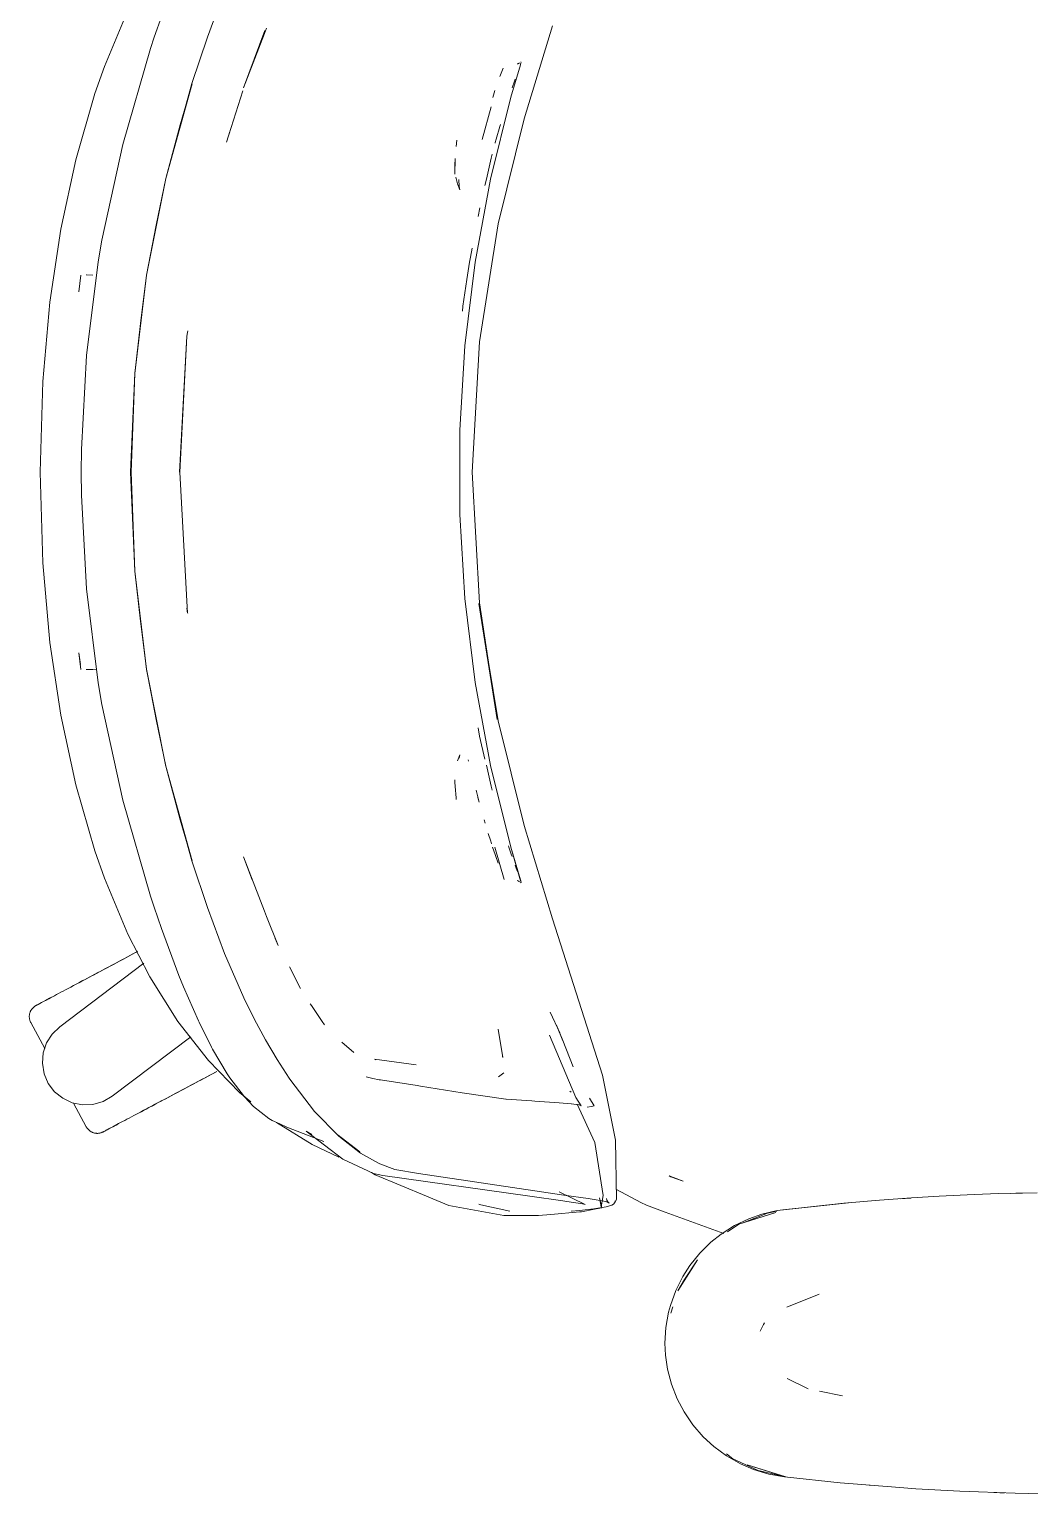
# Model space of a CAD drawing. Header units: millimetres. Extents: x 155927 to 326028, y -36033 to 97293.
# Drawn here: x 190901.8 to 191223.3, y 33237 to 33707.8 of the extents above; entities that cross this region are included whole.
import ezdxf

# ---------------------------------------------------------------- set-up
doc = ezdxf.new("R2010")
doc.units = ezdxf.units.MM
doc.header["$MEASUREMENT"] = 0
doc.layers.add('G-IMPT', color=8, linetype='CONTINUOUS', lineweight=9)
doc.layers.add('I-FURN', color=8, linetype='CONTINUOUS', lineweight=9)

msp = doc.modelspace()

# ---------------------------------------------------------------- linework, layer by layer
at = {"layer": 'G-IMPT'}
for p, q in [((190964.52, 33720.13), (190959.06, 33705.25)), ((190925.96, 33695.85), (190933.48, 33713.82)), ((190944.36, 33712.14), (190941.95, 33705.21)), ((190970.65, 33689), (190977.47, 33707.4)), ((190977.36, 33706.44), (190978.03, 33708.17)), ((191069.95, 33708.94), (191060.77, 33678.96)), ((190940.75, 33701.6), (190941.95, 33705.21)), ((190954.05, 33690.33), (190959.06, 33705.25)), ((190970.65, 33689), (190977.36, 33706.44)), ((190931.81, 33670.77), (190940.75, 33701.6)), ((190922.89, 33687.12), (190925.96, 33695.85)), ((191053.41, 33693.67), (191053.04, 33692.66)), ((191053.41, 33693.67), (191054.03, 33695.32)), ((191056.54, 33685.92), (191059.61, 33696.34)), ((191058.72, 33696.6), (191059.33, 33696.98)), ((191058.72, 33696.6), (191058.93, 33696.74)), ((191059.68, 33696.61), (191059.61, 33696.34)), ((191059.75, 33696.91), (191059.68, 33696.61)), ((191059.72, 33697.37), (191059.81, 33697.14)), ((191059.81, 33697.14), (191059.75, 33696.91)), ((190945.67, 33659.84), (190954.05, 33690.33)), ((190945.67, 33659.84), (190954.1, 33690.25)), ((190950.32, 33677.08), (190954.1, 33690.25)), ((191057.7, 33691.11), (191056.96, 33689.01)), ((191057.7, 33691.11), (191057.94, 33691.77)), ((190922.89, 33687.12), (190916.72, 33665.87)), ((190965.12, 33671.52), (190970.37, 33688.01)), ((191049.99, 33659.6), (191056.54, 33685.92)), ((191050.7, 33685.9), (191051.42, 33688.12)), ((191050.25, 33682.81), (191047.33, 33672.35)), ((191052.45, 33645.28), (191060.77, 33678.96)), ((190950.32, 33677.08), (190945.67, 33659.84)), ((190965.12, 33671.52), (190966.2, 33674.96)), ((191051.84, 33672.49), (191052.96, 33676.49)), ((191052.96, 33676.49), (191053.16, 33677.18)), ((190931.81, 33670.77), (190925.14, 33639.98)), ((191038.97, 33670.1), (191039.18, 33672.19)), ((191051.53, 33671.35), (191051.48, 33671.17)), ((191051.84, 33672.49), (191051.53, 33671.35)), ((190916.72, 33665.87), (190911.9, 33643.51)), ((191038.57, 33661.25), (191038.65, 33666.3)), ((191038.65, 33666.3), (191038.57, 33664.03)), ((191050.22, 33666.33), (191048.67, 33659.58)), ((191050.22, 33666.33), (191050.56, 33667.63)), ((191038.57, 33661.25), (191038.57, 33664.03)), ((191039.42, 33658.14), (191038.82, 33660.29)), ((190945.67, 33659.84), (190939.49, 33628.71)), ((190945.67, 33659.84), (190939.5, 33628.79)), ((190945.67, 33659.84), (190942.59, 33644.81)), ((191040.11, 33656.19), (191039.42, 33658.14)), ((191039.89, 33657.24), (191039.86, 33659.54)), ((191039.86, 33659.52), (191039.86, 33659.54)), ((191039.89, 33657.24), (191040.11, 33656.19)), ((191049.99, 33659.6), (191045.06, 33632.93)), ((191048.22, 33657.61), (191048.67, 33659.58)), ((191046.02, 33647.56), (191046.55, 33650.37)), ((190911.9, 33643.51), (190908.41, 33620.09)), ((190939.49, 33628.71), (190942.59, 33644.81)), ((191052.45, 33645.28), (191046.46, 33607.36)), ((190923.96, 33633.06), (190925.14, 33639.98)), ((191044.09, 33637.46), (191043.54, 33634.55)), ((190920.15, 33602.89), (190923.96, 33633.06)), ((191045.06, 33632.93), (191041.76, 33606.01)), ((191042.44, 33627.3), (191043.29, 33632.92)), ((191043.29, 33632.92), (191043.54, 33634.55)), ((190918.31, 33628.79), (190917.66, 33623.38)), ((190922.17, 33628.75), (190920.07, 33628.82)), ((190920.07, 33628.82), (190920.18, 33628.82)), ((190935.67, 33597.19), (190939.5, 33628.79)), ((190935.71, 33597.15), (190939.49, 33628.71)), ((190939.49, 33628.71), (190937.55, 33613.23)), ((191042.44, 33627.3), (191041.15, 33618.78)), ((190908.41, 33620.09), (190906.15, 33594.52)), ((191041.15, 33618.78), (191040.96, 33617.12)), ((190935.71, 33597.15), (190937.55, 33613.23)), ((190950.11, 33565.38), (190952.44, 33609.11)), ((190950.16, 33565.38), (190952.44, 33609.11)), ((190952.44, 33609.11), (190952.7, 33610.88)), ((190952.44, 33609.11), (190952.67, 33610.41)), ((190952.71, 33610.66), (190952.67, 33610.41)), ((191040.11, 33578.94), (191041.76, 33606.01)), ((191046.46, 33607.36), (191044.1, 33565.38)), ((190918.53, 33572.69), (190920.15, 33602.89)), ((190906.15, 33594.52), (190905.3, 33565.38)), ((190935.67, 33597.19), (190934.34, 33565.38)), ((190935.71, 33597.15), (190934.57, 33565.38)), ((190935.04, 33582.26), (190935.71, 33597.15)), ((190935.04, 33582.26), (190934.57, 33565.38)), ((191040.11, 33578.94), (191040.11, 33551.82)), ((190918.53, 33572.69), (190918.44, 33565.38)), ((190905.3, 33565.38), (190906.15, 33536.24)), ((190918.53, 33558.07), (190918.44, 33565.38)), ((190934.34, 33565.38), (190935.67, 33533.56)), ((190935.71, 33533.6), (190934.57, 33565.38)), ((190935.04, 33548.49), (190934.57, 33565.38)), ((190950.16, 33565.38), (190952.67, 33520.04)), ((191046.46, 33523.39), (191044.1, 33565.38)), ((190918.53, 33558.07), (190920.15, 33527.86)), ((191040.11, 33551.82), (191041.76, 33524.75)), ((190935.71, 33533.6), (190935.04, 33548.49)), ((190906.15, 33536.24), (190908.41, 33510.67)), ((190935.67, 33533.56), (190939.5, 33501.97)), ((190937.55, 33517.52), (190935.71, 33533.6)), ((190935.71, 33533.6), (190939.49, 33502.05)), ((190920.15, 33527.86), (190923.96, 33497.69)), ((191045.06, 33497.83), (191041.76, 33524.75)), ((190952.67, 33520.04), (190952.44, 33521.65)), ((190952.44, 33521.65), (190952.67, 33520.35)), ((190952.71, 33520.1), (190952.67, 33520.35)), ((191052.45, 33485.48), (191046.2, 33523.22)), ((191046.2, 33523.22), (191052.19, 33485.85)), ((191046.46, 33523.39), (191052.19, 33485.85)), ((190937.55, 33517.52), (190939.49, 33502.05)), ((190908.41, 33510.67), (190911.9, 33487.25)), ((190918.31, 33501.96), (190917.66, 33507.38)), ((190918.23, 33503.61), (190917.66, 33507.38)), ((190920.07, 33501.93), (190922.17, 33502.01)), ((190920.07, 33501.93), (190920.18, 33501.93)), ((190923.41, 33502.05), (190922.17, 33502.01)), ((190939.49, 33502.05), (190942.59, 33485.94)), ((190939.49, 33502.05), (190945.71, 33470.8)), ((190945.71, 33470.8), (190939.5, 33501.97)), ((190923.96, 33497.69), (190925.14, 33490.77)), ((191049.99, 33471.16), (191045.06, 33497.83)), ((190925.14, 33490.77), (190931.81, 33459.98)), ((190916.72, 33464.88), (190911.9, 33487.25)), ((190945.67, 33470.92), (190942.59, 33485.94)), ((191046.04, 33483.2), (191046.51, 33480.57)), ((191060.77, 33451.79), (191052.45, 33485.48)), ((191046.51, 33480.57), (191048.22, 33473.15)), ((191040.11, 33474.57), (191039.42, 33472.62)), ((191040.11, 33474.57), (191039.89, 33473.52)), ((191042.78, 33472.97), (191042.91, 33472.55)), ((190950.32, 33453.67), (190945.67, 33470.92)), ((190945.67, 33470.92), (190954.1, 33440.51)), ((190945.67, 33470.92), (190954.05, 33440.42)), ((191048.67, 33471.18), (191050.22, 33464.42)), ((191049.99, 33471.16), (191056.54, 33444.84)), ((190922.89, 33443.64), (190916.72, 33464.88)), ((191038.57, 33466.47), (191038.57, 33465.77)), ((191038.67, 33464.4), (191038.57, 33465.77)), ((191038.67, 33464.4), (191038.95, 33460.7)), ((191046.37, 33459.34), (191045.38, 33463.2)), ((191050.22, 33464.42), (191050.56, 33463.14)), ((190940.75, 33429.15), (190931.81, 33459.98)), ((191038.95, 33460.7), (191038.98, 33460.21)), ((191046.37, 33459.34), (191045.98, 33460.87)), ((190950.32, 33453.67), (190954.1, 33440.51)), ((191048.28, 33452.55), (191047.95, 33453.67)), ((191050.06, 33446.76), (191049.27, 33449.26)), ((191060.77, 33451.79), (191069.95, 33421.82)), ((190925.96, 33434.91), (190922.89, 33443.64)), ((191050.3, 33445.98), (191050.06, 33446.76)), ((191051.45, 33442.55), (191050.68, 33444.85)), ((191051.35, 33444.85), (191054.38, 33434.42)), ((191055.91, 33444.84), (191055.76, 33445.3)), ((191055.91, 33444.84), (191056.65, 33442.62)), ((191056.54, 33444.84), (191059.81, 33433.62)), ((191056.54, 33444.84), (191059.6, 33434.31)), ((191056.54, 33444.84), (191059.65, 33434.02)), ((190959.06, 33425.51), (190954.05, 33440.42)), ((190970.65, 33441.76), (190973.37, 33434.33)), ((190970.65, 33441.76), (190977.36, 33424.31)), ((191051.45, 33442.55), (191051.71, 33441.83)), ((191052.47, 33439.67), (191051.71, 33441.83)), ((191056.93, 33441.82), (191056.65, 33442.62)), ((191057.92, 33439.06), (191058.27, 33438.09)), ((190925.96, 33434.91), (190933.48, 33416.93)), ((191058.27, 33438.09), (191058.66, 33437.02)), ((191058.72, 33434.16), (191059.33, 33433.77)), ((191058.72, 33434.16), (191058.93, 33434.01)), ((191059.6, 33434.31), (191059.65, 33434.02)), ((191059.81, 33433.62), (191059.68, 33433.38)), ((190940.75, 33429.15), (190941.95, 33425.55)), ((190944.29, 33418.73), (190941.95, 33425.55)), ((190959.06, 33425.51), (190964.52, 33410.63)), ((190977.36, 33424.31), (190978.03, 33422.59)), ((190978.03, 33422.59), (190981.75, 33413.26)), ((191069.95, 33421.82), (191085.94, 33371.58)), ((190933.48, 33416.93), (190940.57, 33403.16)), ((190944.29, 33418.73), (190949.89, 33403.65)), ((190981.75, 33413.26), (190980.75, 33415.5)), ((190964.52, 33410.63), (190970.7, 33396.4)), ((190988.92, 33399.42), (190985.38, 33406.39)), ((190940.57, 33403.16), (190949.55, 33388.86)), ((190951.37, 33399.97), (190949.89, 33403.65)), ((190956.14, 33389.02), (190951.37, 33399.97)), ((190974.08, 33389.67), (190970.7, 33396.4)), ((190992.45, 33393.95), (190992.06, 33394.53)), ((190995.95, 33388.82), (190992.45, 33393.95)), ((191072.24, 33385.14), (191069.19, 33391.85)), ((190949.55, 33388.86), (190959.35, 33376.26)), ((190956.14, 33389.02), (190956.36, 33388.57)), ((190960.36, 33380.56), (190956.36, 33388.57)), ((190974.08, 33389.67), (190977.65, 33382.88)), ((190995.95, 33388.82), (190996.7, 33387.71)), ((191073.27, 33382.56), (191071.24, 33387.68)), ((191073.26, 33382.76), (191071.24, 33387.66)), ((191071.24, 33387.66), (191073.27, 33382.56)), ((190981.42, 33376.65), (190977.65, 33382.88)), ((191053.91, 33377.23), (191052.51, 33386.39)), ((191077.4, 33364.42), (191068.96, 33384.4)), ((191073.26, 33382.76), (191076.52, 33374.29)), ((190960.36, 33380.56), (190960.67, 33379.96)), ((190960.67, 33379.96), (190965.4, 33371.97)), ((191002.22, 33382.18), (191006.13, 33378.85)), ((191053.91, 33377.23), (191053.86, 33377.58)), ((190969.31, 33365.97), (190959.35, 33376.26)), ((190981.42, 33376.65), (190985.3, 33370.56)), ((191026.08, 33374.9), (191012.72, 33376.68)), ((191012.72, 33376.68), (191013.19, 33376.54)), ((190966.27, 33370.68), (190965.4, 33371.97)), ((190970.98, 33364.55), (190966.27, 33370.68)), ((190985.3, 33370.56), (190985.47, 33370.3)), ((190993.49, 33359.86), (190985.47, 33370.3)), ((191010.04, 33370.98), (191012.2, 33370.52)), ((191012.2, 33370.52), (191014.18, 33370.1)), ((191014.65, 33370.03), (191014.18, 33370.1)), ((191026.38, 33368.22), (191014.65, 33370.03)), ((191026.38, 33368.22), (191026.98, 33368.13)), ((191027.49, 33368.05), (191026.98, 33368.13)), ((191054.26, 33372.28), (191052.62, 33371)), ((191090.14, 33350.62), (191085.94, 33371.58)), ((190969.31, 33365.97), (190972.98, 33362.97)), ((190973.87, 33361.52), (190970.98, 33364.55)), ((191040.85, 33365.94), (191027.49, 33368.05)), ((191040.85, 33365.94), (191054.92, 33363.9)), ((191055, 33363.89), (191054.92, 33363.9)), ((191055, 33363.89), (191063.24, 33363.28)), ((191075.95, 33366.14), (191075.51, 33366.41)), ((191079.16, 33361.75), (191077.4, 33364.42)), ((191083.36, 33361.75), (191081.78, 33364.21)), ((191081.78, 33364.21), (191083.3, 33361.73)), ((191083.3, 33361.73), (191081.81, 33364.2)), ((190978.74, 33357.66), (190973.87, 33361.52)), ((190993.49, 33359.86), (191001.23, 33351.96)), ((191063.24, 33363.28), (191064.23, 33363.2)), ((191064.23, 33363.2), (191072.09, 33362.64)), ((191072.09, 33362.64), (191075.96, 33362.35)), ((191076.05, 33362.34), (191075.96, 33362.35)), ((191076.05, 33362.34), (191078.43, 33362.04)), ((191083.51, 33349.92), (191077.89, 33362.27)), ((191078.44, 33362.04), (191078.43, 33362.04)), ((191078.44, 33362.04), (191079.16, 33361.75)), ((191081.08, 33361.28), (191082.43, 33361.45)), ((191082.43, 33361.45), (191083.3, 33361.73)), ((191083.36, 33361.75), (191083.3, 33361.73)), ((190978.74, 33357.66), (190979.87, 33357.04)), ((190979.87, 33357.04), (190982.31, 33355.87)), ((190992.68, 33349.23), (190981.23, 33356.35)), ((190982.31, 33355.87), (190984.54, 33354.8)), ((190996.45, 33350.29), (190984.54, 33354.8)), ((190990.79, 33353.52), (190992.63, 33352.47)), ((190990.79, 33353.52), (191002.5, 33344.58)), ((191001.02, 33352.27), (191007.97, 33346.87)), ((191001.02, 33352.27), (191004.59, 33349.46)), ((191008.2, 33346.54), (191001.23, 33351.96)), ((191007.97, 33346.87), (191004.59, 33349.46)), ((191083.51, 33349.92), (191086.22, 33332.87)), ((191090.14, 33350.62), (191090.52, 33331.64)), ((191001.31, 33345.25), (190992.68, 33349.23)), ((191008.2, 33346.54), (191014.03, 33343.26)), ((191009.02, 33341.54), (191002.5, 33344.58)), ((191009.02, 33341.54), (191012.38, 33339.97)), ((191011.77, 33340.26), (191012.94, 33339.49)), ((191015.37, 33339.33), (191012.38, 33339.97)), ((191014.03, 33343.26), (191014.45, 33343.04)), ((191019.24, 33341.29), (191014.45, 33343.04)), ((191019.24, 33341.29), (191026.91, 33339.99)), ((191042.68, 33337.6), (191026.91, 33339.99)), ((191012.94, 33339.49), (191029.39, 33332.69)), ((191062.59, 33332.65), (191015.37, 33339.33)), ((191073.55, 33333.04), (191042.68, 33337.6)), ((191107.39, 33339.16), (191111.86, 33337.53)), ((191107.39, 33339.16), (191107.98, 33338.9)), ((191111.86, 33337.53), (191107.98, 33338.9)), ((191029.39, 33332.69), (191032.76, 33331.3)), ((191036.61, 33329.71), (191032.76, 33331.3)), ((191062.59, 33332.65), (191073.25, 33331.21)), ((191080.44, 33330.02), (191072.03, 33334.01)), ((191074.55, 33331), (191073.25, 33331.21)), ((191081.41, 33331.93), (191073.55, 33333.04)), ((191074.55, 33331), (191079.57, 33330.16)), ((191087.67, 33330.82), (191081.41, 33331.93)), ((191085.05, 33332.16), (191085.54, 33329.29)), ((191085.05, 33332.16), (191085.77, 33328.88)), ((191085.54, 33329.29), (191086.22, 33332.87)), ((191087.05, 33330.99), (191087.67, 33330.82)), ((191087.05, 33330.99), (191088.15, 33330.43)), ((191087.25, 33331.87), (191087.33, 33331.37)), ((191087.65, 33330.83), (191087.33, 33331.37)), ((191087.65, 33330.83), (191088.15, 33330.43)), ((191089.54, 33330.1), (191089.91, 33330.6)), ((191090.52, 33331.64), (191089.91, 33330.6)), ((191090.04, 33331.22), (191089.91, 33330.6)), ((191089.91, 33330.6), (191089.94, 33330.67)), ((191090.04, 33331.22), (191089.94, 33330.67)), ((191090.46, 33334.82), (191098.36, 33330.68)), ((191098.36, 33330.68), (191100.12, 33329.76)), ((191142.13, 33328.03), (191165.09, 33330.48)), ((191165.09, 33330.48), (191144.95, 33328.36)), ((191163.57, 33330.38), (191174.97, 33331.36)), ((191185.26, 33332.09), (191174.97, 33331.36)), ((191183.21, 33331.96), (191181.8, 33331.82)), ((191183.21, 33331.96), (191185.12, 33332.05)), ((191185.26, 33332.09), (191194.13, 33332.65)), ((191205.43, 33333.19), (191194.13, 33332.65)), ((191205.43, 33333.19), (191213.31, 33333.49)), ((191225.62, 33333.78), (191213.31, 33333.49)), ((191217.18, 33333.57), (191218.84, 33333.65)), ((191218.84, 33333.65), (191220.92, 33333.65)), ((191054.31, 33326.47), (191036.61, 33329.71)), ((191046.87, 33329.92), (191046.29, 33330.07)), ((191056.17, 33327.88), (191046.87, 33329.92)), ((191054.31, 33326.47), (191061.28, 33326.44)), ((191061.28, 33326.44), (191065.45, 33326.44)), ((191069.4, 33326.78), (191065.45, 33326.44)), ((191078.73, 33327.59), (191069.4, 33326.78)), ((191078.56, 33328.1), (191075.97, 33327.89)), ((191083.25, 33328.62), (191078.56, 33328.1)), ((191078.73, 33327.59), (191079.2, 33327.63)), ((191079.2, 33327.63), (191083.45, 33328.44)), ((191080.44, 33330.02), (191079.57, 33330.16)), ((191083.86, 33328.7), (191083.25, 33328.62)), ((191083.45, 33328.44), (191085.77, 33328.88)), ((191083.86, 33328.7), (191087.14, 33329.23)), ((191089, 33329.78), (191087.14, 33329.23)), ((191089, 33329.78), (191089.54, 33330.1)), ((191106.09, 33327.57), (191100.12, 33329.76)), ((191125.03, 33320.62), (191106.09, 33327.57)), ((191129.78, 33323.63), (191141.64, 33327.44)), ((191139, 33327.23), (191130.82, 33324.03)), ((191132.49, 33324.53), (191141.64, 33327.44)), ((191133.04, 33325.42), (191137.17, 33326.87)), ((191142.13, 33328.03), (191137.17, 33326.87)), ((191142.06, 33327.81), (191139, 33327.23)), ((191142.13, 33328.03), (191163.57, 33330.38)), ((191142.13, 33328.03), (191144.95, 33328.36)), ((191128.46, 33323.23), (191124.13, 33320.5)), ((191129.78, 33323.63), (191126.2, 33321.21)), ((191128.46, 33323.23), (191133.04, 33325.42)), ((191129.78, 33323.63), (191132.49, 33324.53)), ((191117.22, 33314.33), (191120.83, 33317.88)), ((191120.83, 33317.88), (191124.13, 33320.5)), ((191110.17, 33302.2), (191116.49, 33312.15)), ((191112.33, 33305.88), (191116.49, 33312.15)), ((191117.22, 33314.33), (191114.03, 33310.36)), ((191111.77, 33306.81), (191114.03, 33310.36)), ((191109.52, 33302.3), (191107.81, 33297.53)), ((191109.52, 33302.3), (191111.77, 33306.81)), ((191110.17, 33302.2), (191112.33, 33305.88)), ((191107.25, 33295.4), (191107.81, 33297.53)), ((191155.65, 33301.13), (191145.23, 33296.98)), ((191106.37, 33290.45), (191107.25, 33295.4)), ((191108.61, 33297.09), (191107.99, 33295.06)), ((191106.07, 33285.41), (191106.37, 33290.45)), ((191136.69, 33289.24), (191137.7, 33291.46)), ((191137.7, 33291.46), (191138, 33291.91)), ((191106.07, 33285.41), (191106.25, 33281.56)), ((191106.89, 33277.05), (191106.25, 33281.56)), ((191106.89, 33277.05), (191108.16, 33272.18)), ((191145.32, 33274.03), (191152.1, 33270.76)), ((191109.99, 33267.47), (191108.16, 33272.18)), ((191163.15, 33268.43), (191155.72, 33270)), ((191112.18, 33263.31), (191109.99, 33267.47)), ((191112.18, 33263.31), (191115.01, 33259.14)), ((191115.01, 33259.14), (191118.33, 33255.31)), ((191121.77, 33252.14), (191118.33, 33255.31)), ((191121.77, 33252.14), (191125.85, 33249.14)), ((191125.81, 33249.83), (191127.92, 33248.24)), ((191130.29, 33246.63), (191125.85, 33249.14)), ((191135.98, 33244.5), (191127.92, 33248.24)), ((191130.29, 33246.63), (191134.53, 33244.82)), ((191144.95, 33242.46), (191132.49, 33246.29)), ((191132.49, 33246.29), (191141.64, 33243.38)), ((191134.53, 33244.82), (191139.39, 33243.35)), ((191135.98, 33244.5), (191144.39, 33242.59)), ((191144.44, 33242.46), (191139.39, 33243.35)), ((191144.95, 33242.46), (191141.64, 33243.38)), ((191162.36, 33240.55), (191144.44, 33242.46)), ((191166.49, 33240.21), (191162.36, 33240.55)), ((191181.55, 33238.96), (191166.49, 33240.21)), ((191173.37, 33239.61), (191171.69, 33239.78)), ((191181.55, 33238.96), (191186.64, 33238.63)), ((191186.64, 33238.63), (191200.78, 33237.82)), ((191206.8, 33237.57), (191200.78, 33237.82)), ((191206.8, 33237.57), (191218.56, 33237.18)), ((191211.69, 33237.43), (191213.62, 33237.32)), ((191213.62, 33237.32), (191215.12, 33237.31)), ((191226.98, 33237.02), (191218.56, 33237.18))]:
    msp.add_line(p, q, dxfattribs=at)
at = {"layer": 'I-FURN'}
for p, q in [((190935.31, 33410.63), (190934.33, 33410.11)), ((190934.78, 33410.35), (190935.75, 33410.87)), ((190936.27, 33411.15), (190935.31, 33410.63)), ((190935.75, 33410.87), (190936.72, 33411.38)), ((190911.58, 33387.13), (190938.64, 33407.52)), ((190926.33, 33405.86), (190925.33, 33405.33)), ((190925.79, 33405.57), (190926.79, 33406.1)), ((190927.33, 33406.39), (190926.33, 33405.86)), ((190926.79, 33406.1), (190927.79, 33406.63)), ((190928.33, 33406.92), (190927.33, 33406.39)), ((190927.79, 33406.63), (190928.8, 33407.17)), ((190929.34, 33407.46), (190928.33, 33406.92)), ((190928.8, 33407.17), (190929.8, 33407.7)), ((190930.34, 33407.99), (190929.34, 33407.46)), ((190929.8, 33407.7), (190930.81, 33408.24)), ((190931.35, 33408.53), (190930.34, 33407.99)), ((190930.81, 33408.24), (190931.81, 33408.77)), ((190932.35, 33409.06), (190931.35, 33408.53)), ((190931.81, 33408.77), (190932.8, 33409.3)), ((190933.34, 33409.58), (190932.35, 33409.06)), ((190932.8, 33409.3), (190933.79, 33409.83)), ((190934.33, 33410.11), (190933.34, 33409.58)), ((190933.79, 33409.83), (190934.78, 33410.35)), ((190917.7, 33401.27), (190916.81, 33400.8)), ((190918.61, 33401.75), (190917.7, 33401.27)), ((190918.12, 33401.49), (190919.03, 33401.98)), ((190919.53, 33402.24), (190918.61, 33401.75)), ((190919.03, 33401.98), (190919.96, 33402.47)), ((190920.47, 33402.74), (190919.53, 33402.24)), ((190919.96, 33402.47), (190920.9, 33402.97)), ((190921.42, 33403.25), (190920.47, 33402.74)), ((190920.9, 33402.97), (190921.86, 33403.48)), ((190922.38, 33403.76), (190921.42, 33403.25)), ((190921.86, 33403.48), (190922.83, 33404)), ((190923.36, 33404.28), (190922.38, 33403.76)), ((190922.83, 33404), (190923.81, 33404.52)), ((190924.34, 33404.8), (190923.36, 33404.28)), ((190923.81, 33404.52), (190924.79, 33405.04)), ((190925.33, 33405.33), (190924.34, 33404.8)), ((190924.79, 33405.04), (190925.79, 33405.57)), ((190908.63, 33396.45), (190908.06, 33396.15)), ((190908.32, 33396.28), (190908.9, 33396.59)), ((190909.23, 33396.77), (190908.63, 33396.45)), ((190909.87, 33397.1), (190909.23, 33396.77)), ((190910.53, 33397.46), (190909.87, 33397.1)), ((190911.22, 33397.83), (190910.53, 33397.46)), ((190911.95, 33398.21), (190911.22, 33397.83)), ((190912.7, 33398.61), (190911.95, 33398.21)), ((190913.47, 33399.02), (190912.7, 33398.61)), ((190914.27, 33399.45), (190913.47, 33399.02)), ((190915.1, 33399.89), (190914.27, 33399.45)), ((190915.95, 33400.34), (190915.1, 33399.89)), ((190916.81, 33400.8), (190915.95, 33400.34)), ((190901.99, 33391.62), (190902.04, 33391.78)), ((190902.04, 33391.78), (190902.1, 33391.93)), ((190902.1, 33391.93), (190902.16, 33392.07)), ((190902.16, 33392.07), (190902.23, 33392.22)), ((190902.23, 33392.22), (190902.31, 33392.36)), ((190902.31, 33392.36), (190902.39, 33392.5)), ((190902.39, 33392.5), (190902.48, 33392.64)), ((190902.48, 33392.64), (190902.57, 33392.77)), ((190902.57, 33392.77), (190902.67, 33392.9)), ((190902.67, 33392.9), (190902.77, 33393.02)), ((190902.77, 33393.02), (190902.88, 33393.14)), ((190902.88, 33393.14), (190902.99, 33393.26)), ((190902.99, 33393.26), (190903.11, 33393.37)), ((190903.11, 33393.37), (190903.23, 33393.47)), ((190903.23, 33393.47), (190903.35, 33393.57)), ((190903.35, 33393.57), (190903.48, 33393.67)), ((190903.48, 33393.67), (190903.61, 33393.76)), ((190903.61, 33393.76), (190903.75, 33393.85)), ((190903.75, 33393.85), (190903.89, 33393.93)), ((190903.89, 33393.93), (190903.93, 33393.95)), ((190903.93, 33393.95), (190903.95, 33393.96)), ((190903.94, 33393.95), (190903.93, 33393.95)), ((190903.98, 33393.97), (190903.94, 33393.95)), ((190903.95, 33393.96), (190904.01, 33393.99)), ((190904.06, 33394.02), (190903.98, 33393.97)), ((190904.01, 33393.99), (190904.11, 33394.04)), ((190904.18, 33394.08), (190904.06, 33394.02)), ((190904.11, 33394.04), (190904.25, 33394.12)), ((190904.34, 33394.17), (190904.18, 33394.08)), ((190904.25, 33394.12), (190904.43, 33394.21)), ((190904.54, 33394.27), (190904.34, 33394.17)), ((190904.43, 33394.21), (190904.65, 33394.33)), ((190904.78, 33394.4), (190904.54, 33394.27)), ((190904.65, 33394.33), (190904.91, 33394.47)), ((190905.06, 33394.55), (190904.78, 33394.4)), ((190904.91, 33394.47), (190905.21, 33394.63)), ((190905.38, 33394.72), (190905.06, 33394.55)), ((190905.21, 33394.63), (190905.54, 33394.8)), ((190905.74, 33394.91), (190905.38, 33394.72)), ((190905.54, 33394.8), (190905.91, 33395)), ((190906.13, 33395.12), (190905.74, 33394.91)), ((190905.91, 33395), (190906.32, 33395.22)), ((190906.56, 33395.35), (190906.13, 33395.12)), ((190906.32, 33395.22), (190906.77, 33395.46)), ((190907.03, 33395.59), (190906.56, 33395.35)), ((190906.77, 33395.46), (190907.25, 33395.71)), ((190907.53, 33395.86), (190907.03, 33395.59)), ((190907.25, 33395.71), (190907.77, 33395.99)), ((190908.06, 33396.15), (190907.53, 33395.86)), ((190907.77, 33395.99), (190908.32, 33396.28)), ((190901.79, 33390.52), (190901.8, 33390.68)), ((190901.79, 33390.35), (190901.79, 33390.52)), ((190901.8, 33390.19), (190901.79, 33390.35)), ((190901.8, 33390.68), (190901.82, 33390.84)), ((190901.81, 33390.03), (190901.8, 33390.19)), ((190901.82, 33389.87), (190901.81, 33390.03)), ((190901.82, 33390.84), (190901.84, 33391)), ((190901.85, 33389.71), (190901.82, 33389.87)), ((190901.84, 33391), (190901.87, 33391.16)), ((190901.88, 33389.55), (190901.85, 33389.71)), ((190901.87, 33391.16), (190901.9, 33391.31)), ((190901.92, 33389.4), (190901.88, 33389.55)), ((190901.9, 33391.31), (190901.94, 33391.47)), ((190901.96, 33389.24), (190901.92, 33389.4)), ((190901.94, 33391.47), (190901.99, 33391.62)), ((190902.01, 33389.09), (190901.96, 33389.24)), ((190902.06, 33388.94), (190902.01, 33389.09)), ((190902.12, 33388.79), (190902.06, 33388.94)), ((190902.19, 33388.64), (190902.12, 33388.79)), ((190902.26, 33388.5), (190902.19, 33388.64)), ((190902.26, 33388.5), (190906.73, 33380.09)), ((190909.15, 33384.79), (190911.58, 33387.13)), ((190907.35, 33381.93), (190909.15, 33384.79)), ((190953.74, 33383.85), (190928.42, 33364.78)), ((190906.02, 33375.37), (190906.28, 33378.73)), ((190906.28, 33378.73), (190907.35, 33381.93)), ((190906.56, 33372.04), (190906.02, 33375.37)), ((190907.89, 33368.94), (190906.56, 33372.04)), ((190909.92, 33366.25), (190907.89, 33368.94)), ((190952.4, 33367.62), (190953.4, 33368.15)), ((190953.94, 33368.44), (190952.94, 33367.91)), ((190953.4, 33368.15), (190954.4, 33368.68)), ((190954.94, 33368.97), (190953.94, 33368.44)), ((190954.4, 33368.68), (190955.39, 33369.21)), ((190955.92, 33369.49), (190954.94, 33368.97)), ((190955.39, 33369.21), (190956.37, 33369.73)), ((190956.9, 33370.01), (190955.92, 33369.49)), ((190956.37, 33369.73), (190957.35, 33370.25)), ((190957.87, 33370.53), (190956.9, 33370.01)), ((190957.35, 33370.25), (190958.31, 33370.76)), ((190958.83, 33371.04), (190957.87, 33370.53)), ((190958.31, 33370.76), (190959.26, 33371.27)), ((190959.77, 33371.54), (190958.83, 33371.04)), ((190959.26, 33371.27), (190960.2, 33371.77)), ((190960.7, 33372.04), (190959.77, 33371.54)), ((190960.2, 33371.77), (190961.12, 33372.26)), ((190961.61, 33372.52), (190960.7, 33372.04)), ((190961.12, 33372.26), (190962.03, 33372.74)), ((190912.54, 33364.12), (190909.92, 33366.25)), ((190915.59, 33362.67), (190912.54, 33364.12)), ((190928.42, 33364.78), (190925.5, 33363.09)), ((190944.95, 33363.66), (190943.98, 33363.14)), ((190944.42, 33363.38), (190945.4, 33363.9)), ((190945.94, 33364.18), (190944.95, 33363.66)), ((190945.4, 33363.9), (190946.39, 33364.43)), ((190946.93, 33364.71), (190945.94, 33364.18)), ((190946.39, 33364.43), (190947.38, 33364.95)), ((190947.92, 33365.24), (190946.93, 33364.71)), ((190947.38, 33364.95), (190948.38, 33365.49)), ((190948.92, 33365.77), (190947.92, 33365.24)), ((190948.38, 33365.49), (190949.39, 33366.02)), ((190949.93, 33366.31), (190948.92, 33365.77)), ((190949.39, 33366.02), (190950.39, 33366.55)), ((190950.93, 33366.84), (190949.93, 33366.31)), ((190950.39, 33366.55), (190951.4, 33367.09)), ((190951.94, 33367.38), (190950.93, 33366.84)), ((190951.4, 33367.09), (190952.4, 33367.62)), ((190952.94, 33367.91), (190951.94, 33367.38)), ((190918.89, 33362), (190915.59, 33362.67)), ((190916.04, 33362.58), (190920.07, 33355)), ((190922.26, 33362.14), (190918.89, 33362)), ((190925.5, 33363.09), (190922.26, 33362.14)), ((190935.43, 33358.6), (190936.25, 33359.03)), ((190936.25, 33359.03), (190937.08, 33359.48)), ((190937.54, 33359.72), (190936.69, 33359.27)), ((190937.08, 33359.48), (190937.94, 33359.93)), ((190938.41, 33360.18), (190937.54, 33359.72)), ((190937.94, 33359.93), (190938.81, 33360.4)), ((190939.3, 33360.65), (190938.41, 33360.18)), ((190938.81, 33360.4), (190939.71, 33360.87)), ((190940.2, 33361.14), (190939.3, 33360.65)), ((190939.71, 33360.87), (190940.62, 33361.36)), ((190941.12, 33361.63), (190940.2, 33361.14)), ((190940.62, 33361.36), (190941.55, 33361.85)), ((190942.06, 33362.12), (190941.12, 33361.63)), ((190941.55, 33361.85), (190942.5, 33362.36)), ((190943.01, 33362.63), (190942.06, 33362.12)), ((190942.5, 33362.36), (190943.46, 33362.87)), ((190943.98, 33363.14), (190943.01, 33362.63)), ((190943.46, 33362.87), (190944.42, 33363.38)), ((190920.1, 33354.96), (190920.07, 33355)), ((190920.18, 33354.82), (190920.1, 33354.96)), ((190920.26, 33354.68), (190920.18, 33354.82)), ((190920.35, 33354.55), (190920.26, 33354.68)), ((190920.45, 33354.42), (190920.35, 33354.55)), ((190920.55, 33354.3), (190920.45, 33354.42)), ((190920.66, 33354.17), (190920.55, 33354.3)), ((190920.77, 33354.06), (190920.66, 33354.17)), ((190920.88, 33353.95), (190920.77, 33354.06)), ((190926.5, 33353.85), (190926.8, 33354.01)), ((190926.98, 33354.1), (190926.66, 33353.94)), ((190926.8, 33354.01), (190927.14, 33354.19)), ((190927.33, 33354.29), (190926.98, 33354.1)), ((190927.14, 33354.19), (190927.51, 33354.39)), ((190927.73, 33354.5), (190927.33, 33354.29)), ((190927.51, 33354.39), (190927.92, 33354.61)), ((190928.16, 33354.73), (190927.73, 33354.5)), ((190927.92, 33354.61), (190928.37, 33354.84)), ((190928.62, 33354.98), (190928.16, 33354.73)), ((190928.37, 33354.84), (190928.85, 33355.1)), ((190929.12, 33355.24), (190928.62, 33354.98)), ((190928.85, 33355.1), (190929.37, 33355.37)), ((190929.66, 33355.53), (190929.12, 33355.24)), ((190929.37, 33355.37), (190929.92, 33355.67)), ((190930.23, 33355.83), (190929.66, 33355.53)), ((190929.92, 33355.67), (190930.5, 33355.98)), ((190930.5, 33355.98), (190931.12, 33356.3)), ((190931.12, 33356.3), (190931.76, 33356.65)), ((190931.76, 33356.65), (190932.44, 33357.01)), ((190932.44, 33357.01), (190933.15, 33357.39)), ((190933.15, 33357.39), (190933.88, 33357.78)), ((190933.88, 33357.78), (190934.65, 33358.18)), ((190934.65, 33358.18), (190935.43, 33358.6)), ((190921, 33353.84), (190920.88, 33353.95)), ((190921.13, 33353.73), (190921, 33353.84)), ((190921.25, 33353.64), (190921.13, 33353.73)), ((190921.39, 33353.54), (190921.25, 33353.64)), ((190921.52, 33353.46), (190921.39, 33353.54)), ((190921.66, 33353.38), (190921.52, 33353.46)), ((190921.8, 33353.3), (190921.66, 33353.38)), ((190921.95, 33353.23), (190921.8, 33353.3)), ((190922.1, 33353.16), (190921.95, 33353.23)), ((190922.25, 33353.11), (190922.1, 33353.16)), ((190922.4, 33353.05), (190922.25, 33353.11)), ((190922.55, 33353.01), (190922.4, 33353.05)), ((190922.71, 33352.97), (190922.55, 33353.01)), ((190922.87, 33352.93), (190922.71, 33352.97)), ((190923.03, 33352.91), (190922.87, 33352.93)), ((190923.19, 33352.89), (190923.03, 33352.91)), ((190923.35, 33352.87), (190923.19, 33352.89)), ((190923.51, 33352.86), (190923.35, 33352.87)), ((190923.67, 33352.86), (190923.51, 33352.86)), ((190923.83, 33352.86), (190923.67, 33352.86)), ((190923.99, 33352.88), (190923.83, 33352.86)), ((190924.15, 33352.89), (190923.99, 33352.88)), ((190924.31, 33352.92), (190924.15, 33352.89)), ((190924.47, 33352.95), (190924.31, 33352.92)), ((190924.63, 33352.98), (190924.47, 33352.95)), ((190924.78, 33353.03), (190924.63, 33352.98)), ((190924.93, 33353.08), (190924.78, 33353.03)), ((190925.09, 33353.13), (190924.93, 33353.08)), ((190925.24, 33353.19), (190925.09, 33353.13)), ((190925.38, 33353.26), (190925.24, 33353.19)), ((190925.53, 33353.33), (190925.38, 33353.26)), ((190925.57, 33353.36), (190925.53, 33353.34)), ((190925.53, 33353.34), (190925.53, 33353.33)), ((190925.53, 33353.33), (190925.55, 33353.34)), ((190925.55, 33353.34), (190925.61, 33353.37)), ((190925.66, 33353.4), (190925.57, 33353.36)), ((190925.61, 33353.37), (190925.71, 33353.43)), ((190925.78, 33353.47), (190925.66, 33353.4)), ((190925.71, 33353.43), (190925.85, 33353.5)), ((190925.94, 33353.55), (190925.78, 33353.47)), ((190925.85, 33353.5), (190926.03, 33353.6)), ((190926.14, 33353.66), (190925.94, 33353.55)), ((190926.03, 33353.6), (190926.25, 33353.72)), ((190926.38, 33353.79), (190926.14, 33353.66)), ((190926.25, 33353.72), (190926.5, 33353.85)), ((190926.66, 33353.94), (190926.38, 33353.79))]:
    msp.add_line(p, q, dxfattribs=at)

doc.saveas('drawing.dxf')
